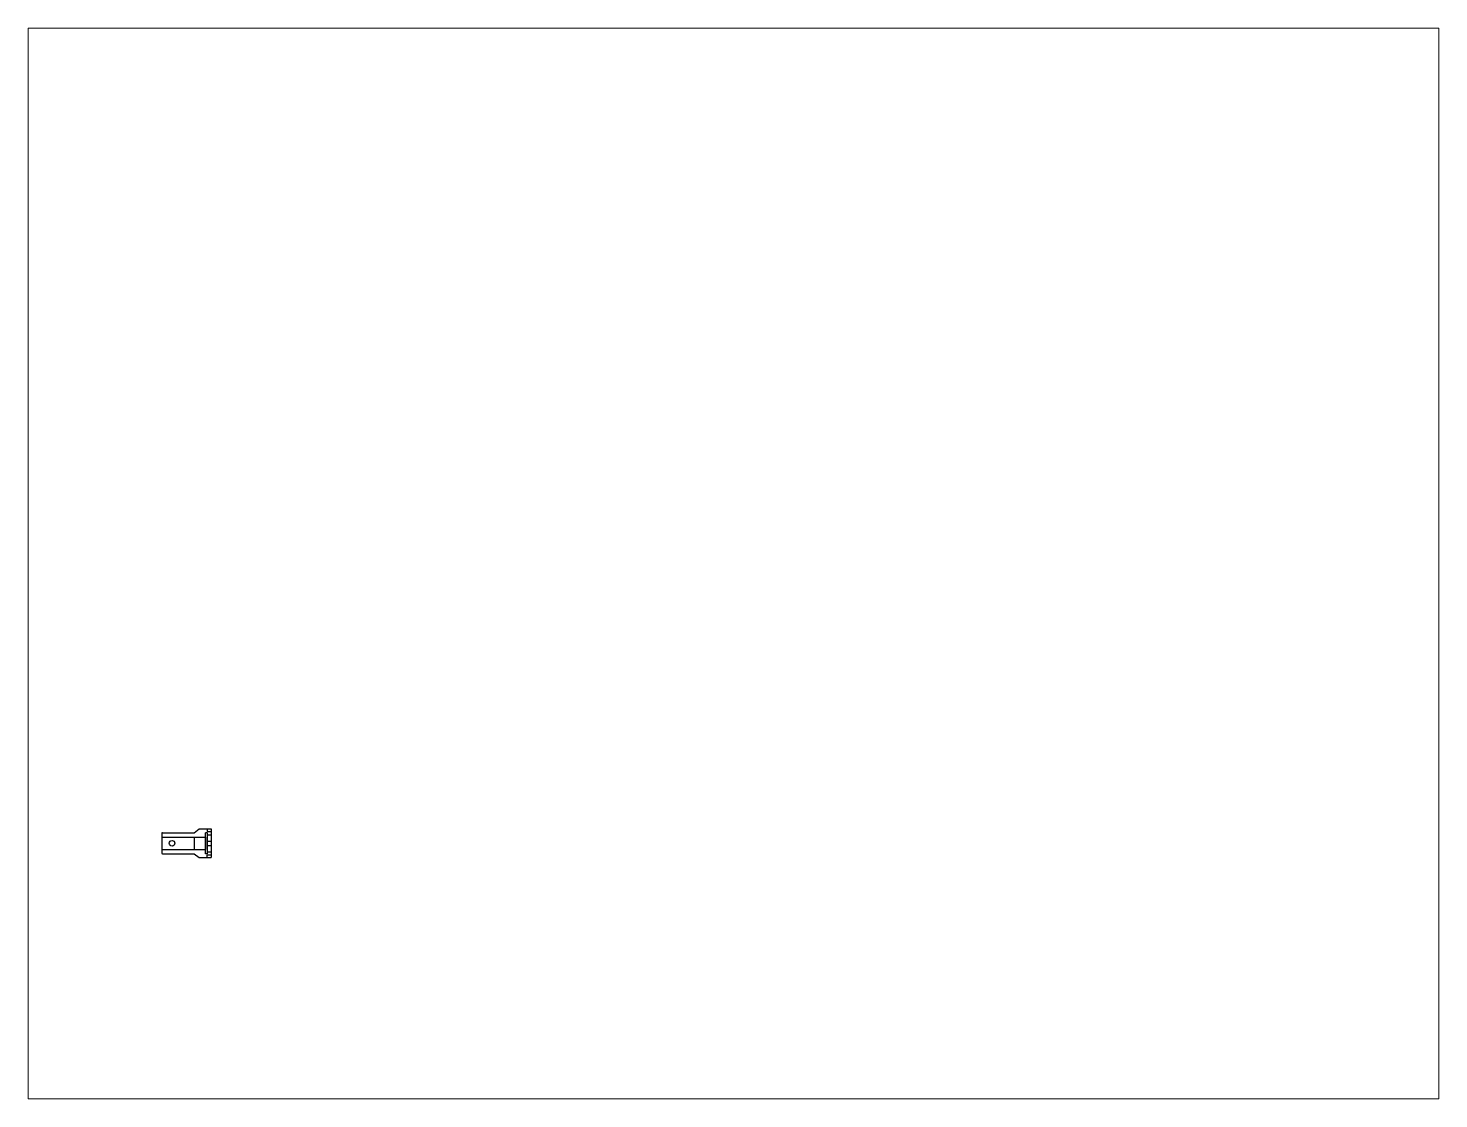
# Paper-space layout '配置1' of a CAD drawing. Header units: centimetres. Extents: x 26 to 231, y 20 to 176.
# The model-space entities are those that its viewports show. They can reach past a viewport. Long polylines and large blocks are cut down to what shows.
import ezdxf

# ---------------------------------------------------------------- set-up
doc = ezdxf.new("R2010")
doc.units = ezdxf.units.CM
doc.layers.add('輪廓', color=7, linetype='Continuous', lineweight=30)

msp = doc.modelspace()

# ---------------------------------------------------------------- linework, layer by layer
at = {"layer": '輪廓'}
for p, q in [((1903.5, 932.6), (1903.5, 904.2)), ((1903.5, 927.4), (1967.4, 927.4)), ((1904.6, 933.8), (1950.6, 933.8)), ((1950.6, 933.8), (1957.8, 939.4)), ((1950.6, 927.4), (1950.6, 909.5)), ((1957.8, 939.4), (1975.5, 939.4)), ((1967.4, 903), (1967.4, 933.8)), ((1969.6, 933.8), (1967.4, 933.8)), ((1967.4, 927.4), (1967.4, 909.5)), ((1969.6, 939.4), (1969.6, 935.3)), ((1969.6, 935.3), (1975.5, 935.3)), ((1969.6, 933.8), (1969.6, 903)), ((1969.6, 930.9), (1975.5, 930.9)), ((1975.5, 939.4), (1975.5, 897.5)), ((1903.5, 909.5), (1967.4, 909.5)), ((1969.6, 921.5), (1975.5, 921.5)), ((1969.6, 915.3), (1975.5, 915.3)), ((1969.6, 906), (1975.5, 906)), ((1904.6, 903.1), (1950.6, 903.1)), ((1950.6, 903.1), (1957.8, 897.5)), ((1957.8, 897.5), (1975.5, 897.5)), ((1969.6, 903), (1967.4, 903)), ((1969.6, 903), (1967.4, 903)), ((1969.6, 897.5), (1969.6, 901.6)), ((1969.6, 901.6), (1975.5, 901.6))]:
    msp.add_line(p, q, dxfattribs=at)
msp.add_circle((1918.5, 918.4), 4.04, dxfattribs=at)
for centre, start, end in [((1904.6, 932.6), 90, 180), ((1904.6, 904.2), 180, 270)]:
    msp.add_arc(centre, 1.12, start, end, dxfattribs=at)

psp = doc.layouts.new('配置1')

# ---------------------------------------------------------------- viewports
at = {"layer": '0'}
psp.add_viewport(center=(128.5, 97.5), size=(205.6, 156), view_center_point=(2736.84, 1326.04), view_height=1560, dxfattribs=at)

doc.saveas('drawing.dxf')
